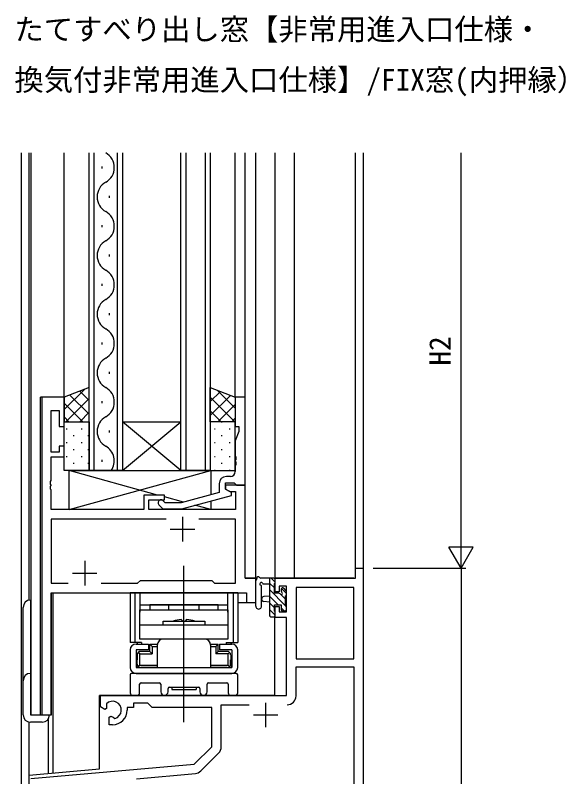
# Model space of a CAD drawing. Units: millimetres, scale not verified. Extents: x -793 to 793, y -564 to 564.
# Drawn here: x -146.2 to -33.6, y -168.4 to -12.5 of the extents above; entities that cross this region are included whole.
import ezdxf
from ezdxf.enums import TextEntityAlignment as Align

# ---------------------------------------------------------------- set-up
doc = ezdxf.new("R2010")
doc.units = ezdxf.units.MM
doc.header["$LTSCALE"] = 4
for name, color, linetype in [('0-1_USER1', 3, 'Continuous'), ('0-2_YKK_11', 7, 'Continuous'), ('0-3_YKK_12', 2, 'Continuous'), ('0-4_YKK_13', 4, 'Continuous'), ('0-6_YKK_D', 6, 'Continuous')]:
    doc.layers.add(name, color=color, linetype=linetype)
doc.styles.add('ＭＳ ゴシック', font='')
doc.styles.get('ＭＳ ゴシック').set_extended_font_data('MS Gothic')

msp = doc.modelspace()

# ---------------------------------------------------------------- linework, layer by layer
at = {"layer": '0-2_YKK_11'}
for p, q in [((-102.222, -106.909), (-103.022, -106.909)), ((-112.022, -115.209), (-112.022, -120.209)), ((-115.372, -115.639), (-138.892, -115.639)), ((-114.522, -117.709), (-109.522, -117.709)), ((-132.022, -124.209), (-132.022, -129.209)), ((-134.522, -126.709), (-129.522, -126.709)), ((-76.952, -144.209), (-76.952, -129.639)), ((-95.022, -153.209), (-95.022, -158.209)), ((-97.522, -155.709), (-92.522, -155.709)), ((-108.266, -167.183), (-104.619, -163.536)), ((-121.449, -168.759), (-109.382, -167.703))]:
    msp.add_line(p, q, dxfattribs=at)
for points in [[(-140.822, -90.709), (-140.822, -155.709), (-138.892, -155.709), (-138.892, -130.709), (-98.952, -130.709), (-98.952, -132.709), (-97.022, -132.709), (-97.022, -127.709), (-99.222, -127.709), (-99.222, -108.709), (-103.222, -108.709), (-103.222, -109.509), (-102.356, -110.009), (-101.152, -110.009), (-101.152, -113.709), (-118.922, -113.709), (-118.922, -111.709), (-115.722, -111.709), (-115.722, -110.709), (-119.922, -110.709), (-119.922, -113.709), (-138.892, -113.709), (-138.892, -109.667), (-139.012, -109.484), (-139.012, -108.934), (-138.892, -108.751), (-138.892, -108.667), (-139.012, -108.484), (-139.012, -107.934), (-138.892, -107.751), (-138.892, -102.909), (-136.222, -102.909), (-136.222, -100.709), (-137.222, -100.709), (-137.222, -101.909), (-138.892, -101.909), (-138.892, -93.409), (-137.222, -93.409), (-137.222, -96.709), (-136.222, -96.709)], [(-136.222, -96.709), (-136.222, -90.709), (-140.822, -90.709)], [(-99.222, -108.709), (-99.222, -90.709), (-101.222, -90.709), (-101.222, -96.709), (-100.522, -96.709), (-100.522, -97.709), (-101.222, -99.632), (-101.222, -102.751), (-101.102, -102.934), (-101.102, -103.484), (-101.222, -103.667), (-101.222, -103.751), (-101.102, -103.934), (-101.102, -104.484), (-101.222, -104.667), (-101.222, -105.909)], [(-116.846, -112.733), (-116.07, -113.509), (-112.125, -113.509), (-102.022, -110.802), (-102.022, -110.202), (-103.222, -109.509), (-103.222, -108.209), (-101.422, -108.209), (-101.222, -108.409), (-100.922, -108.709), (-99.222, -108.709)], [(-104.522, -108.409), (-104.522, -110.229), (-112.283, -112.309), (-115.573, -112.309), (-115.997, -111.885)], [(-115.372, -115.639), (-138.892, -115.639), (-138.892, -128.779), (-135.372, -128.779)], [(-128.671, -128.779), (-121.192, -128.779), (-120.622, -128.209), (-106.022, -128.209), (-105.452, -128.779), (-101.152, -128.779), (-101.152, -115.639), (-108.671, -115.639)], [(-75.022, -125.709), (-75.022, -225.709), (-103.222, -225.709), (-103.222, -224.909), (-101.784, -224.079), (-98.922, -224.079), (-98.922, -220.709), (-118.922, -220.709), (-118.922, -222.709), (-115.722, -222.709), (-115.722, -223.709), (-119.922, -223.709), (-119.922, -220.709), (-141.392, -220.709), (-141.392, -224.079), (-140.792, -224.079)], [(-127.586, -153.428), (-127.549, -153.887), (-127.572, -154.391), (-127.922, -154.594), (-128.822, -154.074), (-128.822, -151.709), (-90.722, -151.709), (-90.722, -135.809), (-93.022, -135.809), (-93.022, -133.509), (-92.222, -133.509), (-92.222, -134.609), (-90.722, -134.609), (-90.722, -129.339), (-92.222, -129.339), (-92.222, -130.509), (-93.022, -130.509), (-93.022, -127.709), (-76.652, -127.709), (-76.652, -125.709), (-75.022, -125.709)], [(-88.792, -151.839), (-88.792, -145.839), (-76.952, -145.839), (-76.952, -223.779), (-91.782, -223.779)], [(-143.022, -168.709), (-109.597, -165.785), (-106.022, -162.209), (-106.022, -154.209), (-118.222, -154.209), (-119.092, -153.339), (-122.022, -153.339), (-122.022, -154.209), (-123.322, -154.209), (-123.322, -154.709)], [(-104.092, -162.263), (-104.092, -153.639), (-98.372, -153.639)], [(-126.322, -157.709), (-127.022, -157.709), (-127.022, -156.152), (-126.672, -155.95), (-126.223, -156.183), (-125.845, -156.445)]]:
    msp.add_lwpolyline(points, dxfattribs=at)
msp.add_lwpolyline([(-76.952, -144.209), (-76.952, -129.639), (-88.792, -129.639), (-88.792, -144.209)], close=True, dxfattribs=at)
for centre, radius, start, end in [((-102.222, -105.909), 1, 270.00001, 359.99999), ((-103.022, -108.409), 1.5, 90.00001, 179.99999), ((-116.422, -112.309), 0.6, 44.99999, 225.00001), ((-90.592, -151.839), 1.8, 270.00001, 359.99999), ((-90.592, -151.839), 1.8, 270.00001, 359.99999), ((-126.322, -154.709), 1.8, 285.36688, 134.63312), ((-126.322, -154.709), 3, 270.00001, 359.99999), ((-105.892, -162.263), 1.8, 314.99999, 359.99998), ((-109.539, -165.91), 1.8, 275.00002, 315.00004)]:
    msp.add_arc(centre, radius, start, end, dxfattribs=at)
at = {"layer": '0-3_YKK_12'}
for p, q in [((-145.022, -40.709), (-145.022, -297.709)), ((-143.392, -132.227), (-143.392, -40.709)), ((-136.222, -90.709), (-136.222, -40.709)), ((-131.122, -105.709), (-131.122, -40.709)), ((-130.122, -40.709), (-130.122, -105.709)), ((-125.322, -105.709), (-125.322, -40.709)), ((-112.322, -105.709), (-112.322, -40.709)), ((-111.322, -40.709), (-111.322, -105.709)), ((-107.322, -105.709), (-107.322, -40.709)), ((-101.222, -90.709), (-101.222, -40.709)), ((-99.222, -127.709), (-99.222, -40.709)), ((-93.022, -127.709), (-93.022, -40.709)), ((-89.122, -127.709), (-89.122, -40.709)), ((-76.652, -126.009), (-76.652, -40.709)), ((-75.022, -40.709), (-75.022, -297.709)), ((-128.482, -43.909), (-128.482, -43.509)), ((-126.962, -49.909), (-126.962, -49.509)), ((-128.482, -55.909), (-128.482, -55.509)), ((-126.962, -61.909), (-126.962, -61.509)), ((-128.482, -67.909), (-128.482, -67.509)), ((-126.962, -73.909), (-126.962, -73.509)), ((-128.482, -79.909), (-128.482, -79.509)), ((-126.962, -85.909), (-126.962, -85.509)), ((-141.092, -155.709), (-141.092, -90.709)), ((-136.222, -90.709), (-141.092, -90.709)), ((-128.482, -91.909), (-128.482, -91.509)), ((-124.322, -95.709), (-112.322, -95.709)), ((-124.322, -105.709), (-112.322, -95.709)), ((-112.322, -105.709), (-124.322, -95.709)), ((-126.962, -97.909), (-126.962, -97.509)), ((-128.482, -103.909), (-128.482, -103.509)), ((-124.322, -105.709), (-112.322, -105.709)), ((-99.522, -108.709), (-99.222, -108.709)), ((-99.222, -127.709), (-97.022, -127.709)), ((-138.522, -130.709), (-138.522, -167.6)), ((-93.222, -135.592), (-93.222, -151.709)), ((-93.222, -151.709), (-129.022, -151.709)), ((-143.392, -297.709), (-143.392, -157.191)), ((-139.522, -156.615), (-139.522, -167.688))]:
    msp.add_line(p, q, dxfattribs=at)
for points in [[(-143.022, -40.709), (-143.022, -155.709), (-138.822, -155.709)], [(-124.322, -40.709), (-124.322, -105.709), (-131.122, -105.709)], [(-106.322, -40.709), (-106.322, -105.709), (-112.322, -105.709)], [(-100.721, -132.709), (-97.022, -132.709), (-97.022, -40.709)], [(-76.952, -127.709), (-93.222, -127.709), (-93.222, -127.726)], [(-138.822, -155.709), (-138.822, -130.709), (-101.522, -130.709)], [(-143.392, -168.026), (-129.022, -166.769), (-129.022, -151.709)]]:
    msp.add_lwpolyline(points, dxfattribs=at)
for centre, start, end in [((-129.398, -43.709), 299.20254, 60.79746), ((-126.045, -49.709), 119.20254, 240.79746), ((-129.398, -55.709), 299.20254, 60.79746), ((-126.045, -61.709), 119.20254, 240.79746), ((-129.398, -67.709), 299.20254, 60.79746), ((-126.045, -73.709), 119.20254, 240.79746), ((-129.398, -79.709), 299.20254, 60.79746), ((-126.045, -85.709), 119.20254, 240.79746), ((-129.398, -91.709), 299.20254, 60.79746), ((-126.045, -97.709), 119.20254, 240.79746), ((-129.398, -103.709), 324.41334, 60.79746)]:
    msp.add_arc(centre, 3.437, start, end, dxfattribs=at)
at = {"layer": '0-4_YKK_13'}
for p, q in [((-106.272, -88.728), (-106.322, -88.778)), ((-132.087, -89.087), (-136.222, -93.222)), ((-135.044, -90.247), (-131.122, -94.17)), ((-133.013, -89.451), (-131.122, -91.342)), ((-104.24, -89.525), (-106.322, -91.607)), ((-102.209, -90.322), (-106.322, -94.435)), ((-104.921, -89.258), (-101.222, -92.957)), ((-136.222, -91.899), (-132.411, -95.709)), ((-131.122, -90.951), (-135.88, -95.709)), ((-106.322, -90.686), (-101.298, -95.709)), ((-101.222, -92.163), (-104.767, -95.709)), ((-136.222, -94.727), (-135.24, -95.709)), ((-131.122, -93.779), (-133.051, -95.709)), ((-106.322, -93.514), (-104.127, -95.709)), ((-101.222, -94.992), (-101.939, -95.709)), ((-134.386, -95.73), (-134.186, -95.73)), ((-131.356, -95.73), (-131.156, -95.73)), ((-104.086, -95.73), (-103.886, -95.73)), ((-135.801, -97.145), (-135.601, -97.145)), ((-132.771, -97.145), (-132.571, -97.145)), ((-105.501, -97.145), (-105.301, -97.145)), ((-102.471, -97.145), (-102.271, -97.145)), ((-134.386, -98.56), (-134.186, -98.56)), ((-131.356, -98.56), (-131.156, -98.56)), ((-104.086, -98.56), (-103.886, -98.56)), ((-135.801, -99.975), (-135.601, -99.975)), ((-132.771, -99.975), (-132.571, -99.975)), ((-105.501, -99.975), (-105.301, -99.975)), ((-102.471, -99.975), (-102.271, -99.975)), ((-135.801, -102.805), (-135.601, -102.805)), ((-134.386, -101.39), (-134.186, -101.39)), ((-132.771, -102.805), (-132.571, -102.805)), ((-131.356, -101.39), (-131.156, -101.39)), ((-105.501, -102.805), (-105.301, -102.805)), ((-104.086, -101.39), (-103.886, -101.39)), ((-102.471, -102.805), (-102.271, -102.805)), ((-134.386, -104.22), (-134.186, -104.22)), ((-131.356, -104.22), (-131.156, -104.22)), ((-104.086, -104.22), (-103.886, -104.22)), ((-135.801, -105.635), (-135.601, -105.635)), ((-117.097, -110.709), (-135.222, -105.709)), ((-135.222, -113.709), (-106.222, -105.709)), ((-132.771, -105.635), (-132.571, -105.635)), ((-105.501, -105.635), (-105.301, -105.635)), ((-102.471, -105.635), (-102.271, -105.635)), ((-111.783, -112.175), (-115.722, -111.088)), ((-106.222, -113.709), (-109.498, -112.805)), ((-111.722, -157.209), (-111.722, -125.209)), ((-93.322, -127.709), (-96.002, -127.709)), ((-94.222, -127.709), (-94.222, -135.309)), ((-93.022, -128.578), (-93.891, -127.709)), ((-97.022, -133.437), (-97.022, -128.275)), ((-95.402, -128.909), (-94.222, -128.909)), ((-93.222, -129.725), (-94.222, -128.725)), ((-93.022, -128.609), (-93.022, -128.009)), ((-100.721, -130.709), (-122.721, -130.709)), ((-122.721, -130.709), (-122.721, -140.909)), ((-121.771, -130.709), (-121.771, -140.909)), ((-120.721, -130.709), (-120.721, -134.709)), ((-102.721, -134.709), (-102.721, -130.709)), ((-101.671, -130.709), (-101.671, -140.909)), ((-100.721, -130.709), (-100.721, -140.909)), ((-95.822, -133.437), (-95.819, -129.476)), ((-90.922, -133.372), (-94.222, -130.072)), ((-91.822, -130.009), (-91.822, -130.348)), ((-90.722, -130.878), (-91.766, -129.834)), ((-90.809, -130.297), (-91.309, -129.797)), ((-90.722, -131.109), (-90.722, -130.509)), ((-143.117, -132.209), (-143.117, -155.709)), ((-94.222, -131.409), (-95.366, -131.511)), ((-92.432, -133.209), (-94.222, -131.419)), ((-90.922, -132.025), (-91.901, -131.046)), ((-90.922, -133.409), (-90.922, -131.309)), ((-144.617, -155.709), (-144.617, -133.709)), ((-120.721, -133.209), (-102.721, -133.209)), ((-114.821, -134.209), (-114.821, -133.209)), ((-108.621, -134.209), (-108.621, -133.209)), ((-104.721, -134.209), (-104.721, -133.209)), ((-94.222, -132.609), (-95.366, -132.507)), ((-93.222, -133.766), (-94.222, -132.766)), ((-91.232, -134.409), (-91.822, -133.819)), ((-90.726, -133.568), (-90.881, -133.413)), ((-90.722, -134.109), (-90.722, -133.609)), ((-93.022, -135.313), (-94.222, -134.113)), ((-93.022, -135.309), (-93.022, -134.709)), ((-91.522, -134.409), (-91.022, -134.409)), ((-112.271, -136.209), (-111.971, -136.509)), ((-111.971, -136.509), (-111.471, -136.509)), ((-111.171, -136.209), (-111.471, -136.509)), ((-93.922, -135.609), (-93.322, -135.609)), ((-120.721, -137.309), (-102.721, -137.309)), ((-107.471, -140.209), (-115.971, -140.209)), ((-120.391, -140.909), (-122.721, -140.909)), ((-121.291, -140.909), (-121.291, -141.209)), ((-120.341, -141.209), (-120.341, -140.909)), ((-118.721, -141.209), (-117.171, -141.209)), ((-118.721, -142.709), (-118.721, -141.209)), ((-118.721, -141.209), (-118.221, -141.709)), ((-118.221, -141.709), (-118.221, -143.209)), ((-118.221, -141.709), (-117.171, -141.709)), ((-117.171, -141.409), (-117.171, -146.009)), ((-106.271, -141.209), (-104.721, -141.209)), ((-106.271, -141.409), (-106.271, -146.009)), ((-106.271, -141.709), (-105.221, -141.709)), ((-105.221, -141.709), (-104.721, -141.209)), ((-105.221, -141.709), (-105.221, -143.209)), ((-104.721, -142.709), (-104.721, -141.209)), ((-104.471, -141.209), (-104.471, -142.409)), ((-104.471, -141.209), (-101.921, -141.209)), ((-103.101, -140.909), (-103.101, -141.209)), ((-103.051, -140.909), (-100.721, -140.909)), ((-102.151, -140.909), (-102.151, -141.209)), ((-122.721, -142.409), (-122.721, -146.009)), ((-121.521, -142.409), (-121.521, -146.009)), ((-118.971, -142.409), (-121.521, -142.409)), ((-120.771, -143.209), (-121.066, -142.914)), ((-120.771, -145.509), (-120.771, -143.209)), ((-120.771, -143.209), (-118.221, -143.209)), ((-118.721, -142.709), (-120.571, -142.709)), ((-118.721, -142.709), (-118.221, -143.209)), ((-104.721, -142.709), (-105.221, -143.209)), ((-102.671, -143.209), (-105.221, -143.209)), ((-102.871, -142.709), (-104.721, -142.709)), ((-101.921, -142.409), (-104.471, -142.409)), ((-102.671, -143.209), (-102.376, -142.914)), ((-102.671, -145.509), (-102.671, -143.209)), ((-101.921, -142.409), (-101.921, -146.009)), ((-100.721, -146.009), (-100.721, -142.409)), ((-121.371, -146.009), (-121.371, -144.009)), ((-121.321, -143.409), (-121.271, -143.409)), ((-121.271, -145.309), (-121.271, -144.409)), ((-102.121, -143.409), (-102.171, -143.409)), ((-102.121, -144.409), (-102.171, -144.409)), ((-102.171, -145.309), (-102.171, -144.409)), ((-102.121, -143.409), (-102.121, -144.409)), ((-102.071, -144.009), (-102.071, -146.009)), ((-121.521, -146.009), (-101.921, -146.009)), ((-121.371, -146.009), (-119.421, -146.009)), ((-120.771, -145.509), (-121.066, -145.804)), ((-120.771, -145.509), (-117.171, -145.509)), ((-117.171, -146.009), (-120.571, -146.009)), ((-119.421, -146.009), (-104.021, -146.009)), ((-106.271, -145.509), (-102.671, -145.509)), ((-102.871, -146.009), (-106.271, -146.009)), ((-104.021, -146.009), (-102.071, -146.009)), ((-102.671, -145.509), (-102.376, -145.804)), ((-122.721, -147.509), (-122.721, -151.209)), ((-101.021, -147.209), (-122.421, -147.209)), ((-121.521, -147.209), (-101.921, -147.209)), ((-100.721, -151.209), (-100.721, -147.509)), ((-120.791, -151.209), (-120.791, -149.439)), ((-120.491, -149.139), (-116.771, -149.139)), ((-116.471, -149.439), (-116.471, -150.959)), ((-106.971, -150.959), (-106.971, -149.439)), ((-106.671, -149.139), (-102.951, -149.139)), ((-102.651, -149.439), (-102.651, -151.209)), ((-114.971, -150.959), (-114.971, -150.309)), ((-114.671, -150.009), (-108.771, -150.009)), ((-114.221, -150.009), (-109.221, -150.009)), ((-109.221, -150.009), (-109.221, -150.509)), ((-108.471, -150.309), (-108.471, -150.959)), ((-122.221, -151.709), (-121.291, -151.709)), ((-102.151, -151.709), (-101.221, -151.709)), ((-143.117, -155.709), (-139.217, -155.709)), ((-140.717, -157.209), (-143.117, -157.209))]:
    msp.add_line(p, q, dxfattribs=at)
for points in [[(-131.122, -95.709), (-131.122, -88.709), (-136.222, -90.709), (-136.222, -95.709)], [(-106.322, -95.709), (-106.322, -88.709), (-101.222, -90.709), (-101.222, -95.709)], [(-136.222, -95.709), (-131.122, -95.709), (-131.122, -105.709), (-136.222, -105.709)], [(-101.222, -95.709), (-106.322, -95.709), (-106.322, -105.709), (-101.222, -105.709)], [(-120.721, -134.209), (-102.721, -134.209), (-102.721, -140.209), (-120.721, -140.209)]]:
    msp.add_lwpolyline(points, close=True, dxfattribs=at)
for points in [[(-120.222, -113.709), (-135.222, -113.709), (-135.222, -105.709), (-106.222, -105.709), (-106.222, -110.685)], [(-106.222, -111.927), (-106.222, -113.709), (-118.622, -113.709)], [(-92.283, -130.809), (-93.222, -130.809), (-93.222, -128.809)], [(-104.721, -133.209), (-118.721, -133.209), (-118.721, -134.209)], [(-93.222, -134.509), (-93.222, -133.209), (-91.822, -133.209), (-91.822, -134.109)], [(-115.971, -137.309), (-115.971, -136.509), (-107.471, -136.509), (-107.471, -137.309)], [(-121.521, -141.209), (-118.971, -141.209), (-118.971, -142.409)], [(-121.321, -143.409), (-121.321, -144.409), (-121.271, -144.409)], [(-114.221, -150.009), (-114.221, -150.509), (-109.221, -150.509)]]:
    msp.add_lwpolyline(points, dxfattribs=at)
for centre, radius, start, end in [((-97.112, -127.819), 0.3, 310.52878, 10.52878), ((-96.522, -127.709), 0.3, 30, 190.52878), ((-96.002, -127.409), 0.3, 210, 270), ((-93.322, -128.009), 0.3, 0, 90), ((-96.722, -128.275), 0.3, 130.52878, 180), ((-95.922, -128.909), 0.3, 30, 250.81024), ((-96.119, -129.476), 0.3, 359.95977, 70.81024), ((-95.402, -128.609), 0.3, 210, 270), ((-93.222, -128.609), 0.2, 270, 0), ((-92.283, -131.109), 0.3, 33.05573, 90), ((-91.822, -130.809), 0.25, 213.05573, 56.94427), ((-91.522, -130.009), 0.3, 45, 180), ((-91.522, -130.348), 0.3, 180, 236.94427), ((-91.022, -130.509), 0.3, 0, 45), ((-143.117, -133.709), 1.5, 90, 180), ((-95.322, -132.009), 0.5, 95.09207, 264.90793), ((-90.922, -131.109), 0.2, 270, 0), ((-96.422, -133.437), 0.6, 179.95977, 359.95977), ((-90.922, -133.609), 0.2, 0, 90), ((-93.922, -135.309), 0.3, 180, 270), ((-93.322, -135.309), 0.3, 270, 0), ((-93.222, -134.709), 0.2, 0, 90), ((-91.522, -134.109), 0.3, 180, 270), ((-91.022, -134.109), 0.3, 270, 0), ((-111.721, -144.012), 7.823, 94.03607, 106.44467), ((-111.721, -144.012), 7.823, 73.55533, 85.96393), ((-115.971, -141.409), 1.2, 90, 180), ((-107.471, -141.409), 1.2, 0, 90), ((-121.521, -142.409), 1.2, 90, 180), ((-101.921, -142.409), 1.2, 0, 90), ((-120.571, -143.409), 0.7, 90, 180), ((-102.871, -143.409), 0.7, 0, 90), ((-121.521, -146.009), 1.2, 180, 270), ((-120.571, -145.309), 0.7, 180, 270), ((-102.871, -145.309), 0.7, 270, 0), ((-101.921, -146.009), 1.2, 270, 0), ((-143.117, -148.709), 1.5, 90, 180), ((-122.421, -147.509), 0.3, 90, 180), ((-101.021, -147.509), 0.3, 0, 90), ((-120.491, -149.439), 0.3, 90, 180), ((-116.771, -149.439), 0.3, 360, 90), ((-106.671, -149.439), 0.3, 90, 180), ((-102.951, -149.439), 0.3, 0, 90), ((-115.721, -150.959), 0.75, 180, 0), ((-114.671, -150.309), 0.3, 90, 180), ((-108.771, -150.309), 0.3, 0, 90), ((-107.721, -150.959), 0.75, 180, 0), ((-122.221, -151.209), 0.5, 180, 270), ((-121.291, -151.209), 0.5, 270, 360), ((-102.151, -151.209), 0.5, 180, 270), ((-101.221, -151.209), 0.5, 270, 0), ((-143.117, -155.709), 1.5, 180, 270), ((-140.717, -155.709), 1.5, 270, 0)]:
    msp.add_arc(centre, radius, start, end, dxfattribs=at)
at = {"layer": '0-6_YKK_D'}
for p, q in [((-55.022, -120.709), (-55.022, -40.709)), ((-55.022, -125.709), (-55.022, -117.049)), ((-55.022, -125.709), (-57.522, -121.379)), ((-52.522, -121.379), (-57.522, -121.379)), ((-55.022, -125.709), (-52.522, -121.379)), ((-73.022, -125.709), (-54.022, -125.709)), ((-72.022, -125.709), (-54.022, -125.709)), ((-55.022, -125.709), (-55.022, -225.709))]:
    msp.add_line(p, q, dxfattribs=at)

# ---------------------------------------------------------------- texts
at = {"layer": '0-1_USER1', "style": 'ＭＳ ゴシック'}
for s, p in [('たてすべり出し窓【非常用進入口仕様・', (-146.401, -18.927)), ('換気付非常用進入口仕様】/FIX窓(内押縁）', (-146.401, -29.266))]:
    msp.add_text(s, height=4.399, dxfattribs=at).set_placement(p, align=Align.BOTTOM_LEFT)
at = {"layer": '0-6_YKK_D', "style": 'ＭＳ ゴシック'}
msp.add_text('H2', height=4.399, rotation=90, dxfattribs=at).set_placement((-55.822, -84.229), align=Align.BOTTOM_LEFT)

doc.saveas('drawing.dxf')
